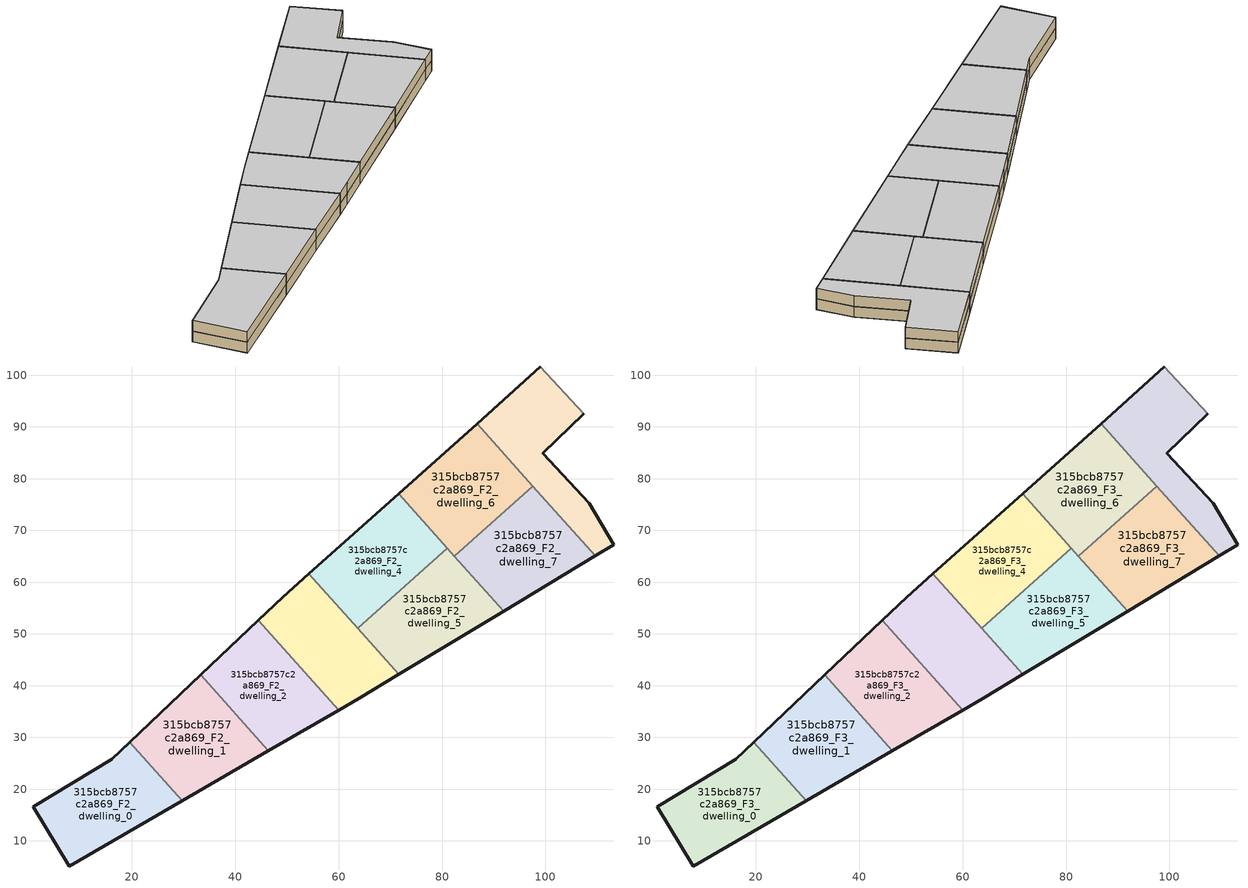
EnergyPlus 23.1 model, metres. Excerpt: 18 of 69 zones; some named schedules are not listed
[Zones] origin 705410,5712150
315bcb8757c2a869_F2_dwelling_0
 floor to 315bcb8757c2a869_F1_dwelling_0 (EU_floor_Construction): 29.74,17.76 19.65,29.05 16.2,25.78 0.94,16.64 7.95,5.14 z6
 wall outside (EU_wall_Construction): 29.74,17.76 7.95,5.14 0.94,16.64 16.2,25.78 19.65,29.05 z6:9
 wall to 315bcb8757c2a869_F2_dwelling_1 (EU_wall_Construction): 19.65,29.05 29.74,17.76 z6:9
315bcb8757c2a869_F2_dwelling_1
 floor to 315bcb8757c2a869_F1_dwelling_1 (EU_floor_Construction): 46.45,27.43 33.37,42.06 19.65,29.05 29.74,17.76 z6
 wall outside (EU_wall_Construction): 19.65,29.05 33.37,42.06 / 46.45,27.43 29.74,17.76 z6:9
 wall to 315bcb8757c2a869_F2_dwelling_2 (EU_wall_Construction): 33.37,42.06 46.45,27.43 z6:9
315bcb8757c2a869_F2_dwelling_2
 floor to 315bcb8757c2a869_F1_dwelling_2 (EU_floor_Construction): 60,35.27 44.49,52.61 33.37,42.06 46.45,27.43 z6
 wall outside (EU_wall_Construction): 33.37,42.06 44.49,52.61 / 60,35.27 46.45,27.43 z6:9
 wall to 315bcb8757c2a869_F2_dwelling_3 (EU_wall_Construction): 44.49,52.61 60,35.27 z6:9
315bcb8757c2a869_F2_dwelling_3
 floor to 315bcb8757c2a869_F1_dwelling_3 (EU_floor_Construction): 71.63,42.19 54.27,61.61 49.23,57.1 44.49,52.61 60,35.27 64.04,37.61 z6
 wall outside (EU_wall_Construction): 71.63,42.19 64.04,37.61 60,35.27 / 44.49,52.61 49.23,57.1 54.27,61.61 z6:9
 wall to 315bcb8757c2a869_F2_dwelling_4 (EU_wall_Construction): 54.27,61.61 63.69,51.08 z6:9
 wall to 315bcb8757c2a869_F2_dwelling_5 (EU_wall_Construction): 63.69,51.08 71.63,42.19 z6:9
315bcb8757c2a869_F2_dwelling_4
 floor to 315bcb8757c2a869_F1_dwelling_4 (EU_floor_Construction): 81.04,66.59 71.62,77.12 54.27,61.61 63.69,51.08 z6
 wall outside (EU_wall_Construction): 54.27,61.61 71.62,77.12 z6:9
 wall to 315bcb8757c2a869_F2_dwelling_5 (EU_wall_Construction): 81.04,66.59 63.69,51.08 z6:9
 wall to 315bcb8757c2a869_F2_dwelling_6 (EU_wall_Construction): 71.62,77.12 81.04,66.59 z6:9
315bcb8757c2a869_F2_dwelling_5
 floor to 315bcb8757c2a869_F1_dwelling_5 (EU_floor_Construction): 91.92,54.42 81.04,66.59 63.69,51.08 71.63,42.19 z6
 wall outside (EU_wall_Construction): 91.92,54.42 71.63,42.19 z6:9
 wall to 315bcb8757c2a869_F2_dwelling_7 (EU_wall_Construction): 82.41,65.05 91.92,54.42 z6:9
 wall to 315bcb8757c2a869_F2_dwelling_6 (EU_wall_Construction): 81.04,66.59 82.41,65.05 z6:9
315bcb8757c2a869_F2_dwelling_6
 floor to 315bcb8757c2a869_F1_dwelling_6 (EU_floor_Construction): 97.55,78.59 86.77,90.65 71.62,77.12 82.41,65.05 z6
 wall outside (EU_wall_Construction): 71.62,77.12 86.77,90.65 z6:9
 wall to 315bcb8757c2a869_F2_dwelling_7 (EU_wall_Construction): 97.55,78.59 82.41,65.05 z6:9
 wall to 315bcb8757c2a869_F2_dwelling_8 (EU_wall_Construction): 86.77,90.65 97.55,78.59 z6:9
315bcb8757c2a869_F2_dwelling_7
 floor to 315bcb8757c2a869_F1_dwelling_7 (EU_floor_Construction): 109.62,65.09 97.55,78.59 82.41,65.05 91.92,54.42 z6
 wall outside (EU_wall_Construction): 109.62,65.09 91.92,54.42 z6:9
 wall to 315bcb8757c2a869_F2_dwelling_8 (EU_wall_Construction): 97.55,78.59 109.62,65.09 z6:9
315bcb8757c2a869_F2_dwelling_8
 floor to 315bcb8757c2a869_F1_dwelling_8 (EU_floor_Construction): 113.24,67.28 108.43,75.21 99.47,84.88 107.41,92.54 99.02,101.59 86.77,90.65 109.62,65.09 z6
 wall outside (EU_wall_Construction): 86.77,90.65 99.02,101.59 / 107.41,92.54 99.47,84.88 108.43,75.21 113.24,67.28 109.62,65.09 z6:9
 wall adiabatic (EU_wall_Construction): 99.02,101.59 107.41,92.54 z6:9
315bcb8757c2a869_F3_dwelling_0
 floor to 315bcb8757c2a869_F2_dwelling_0 (EU_floor_Construction): 29.74,17.76 19.65,29.05 16.2,25.78 0.94,16.64 7.95,5.14 z9
 wall outside (EU_wall_Construction): 29.74,17.76 7.95,5.14 0.94,16.64 16.2,25.78 19.65,29.05 z9:12
 wall to 315bcb8757c2a869_F3_dwelling_1 (EU_wall_Construction): 19.65,29.05 29.74,17.76 z9:12
 ceiling to 315bcb8757c2a869_F4_dwelling_0 (EU_floor_Construction): 19.65,29.05 29.74,17.76 7.95,5.14 0.94,16.64 16.2,25.78 z12
315bcb8757c2a869_F3_dwelling_1
 floor to 315bcb8757c2a869_F2_dwelling_1 (EU_floor_Construction): 46.45,27.43 33.37,42.06 19.65,29.05 29.74,17.76 z9
 wall outside (EU_wall_Construction): 19.65,29.05 33.37,42.06 / 46.45,27.43 29.74,17.76 z9:12
 wall to 315bcb8757c2a869_F3_dwelling_2 (EU_wall_Construction): 33.37,42.06 46.45,27.43 z9:12
 ceiling to 315bcb8757c2a869_F4_dwelling_1 (EU_floor_Construction): 33.37,42.06 46.45,27.43 29.74,17.76 19.65,29.05 z12
315bcb8757c2a869_F3_dwelling_2
 floor to 315bcb8757c2a869_F2_dwelling_2 (EU_floor_Construction): 60,35.27 44.49,52.61 33.37,42.06 46.45,27.43 z9
 wall outside (EU_wall_Construction): 33.37,42.06 44.49,52.61 / 60,35.27 46.45,27.43 z9:12
 wall to 315bcb8757c2a869_F3_dwelling_3 (EU_wall_Construction): 44.49,52.61 60,35.27 z9:12
 ceiling to 315bcb8757c2a869_F4_dwelling_2 (EU_floor_Construction): 44.49,52.61 60,35.27 46.45,27.43 33.37,42.06 z12
315bcb8757c2a869_F3_dwelling_3
 floor to 315bcb8757c2a869_F2_dwelling_3 (EU_floor_Construction): 71.63,42.19 54.27,61.61 49.23,57.1 44.49,52.61 60,35.27 64.04,37.61 z9
 wall outside (EU_wall_Construction): 71.63,42.19 64.04,37.61 60,35.27 / 44.49,52.61 49.23,57.1 54.27,61.61 z9:12
 wall to 315bcb8757c2a869_F3_dwelling_4 (EU_wall_Construction): 54.27,61.61 63.69,51.08 z9:12
 wall to 315bcb8757c2a869_F3_dwelling_5 (EU_wall_Construction): 63.69,51.08 71.63,42.19 z9:12
 ceiling to 315bcb8757c2a869_F4_dwelling_3 (EU_floor_Construction): 54.27,61.61 71.63,42.19 64.04,37.61 60,35.27 44.49,52.61 49.23,57.1 z12
315bcb8757c2a869_F3_dwelling_4
 floor to 315bcb8757c2a869_F2_dwelling_4 (EU_floor_Construction): 81.04,66.59 71.62,77.12 54.27,61.61 63.69,51.08 z9
 wall outside (EU_wall_Construction): 54.27,61.61 71.62,77.12 z9:12
 wall to 315bcb8757c2a869_F3_dwelling_5 (EU_wall_Construction): 81.04,66.59 63.69,51.08 z9:12
 wall to 315bcb8757c2a869_F3_dwelling_6 (EU_wall_Construction): 71.62,77.12 81.04,66.59 z9:12
 ceiling to 315bcb8757c2a869_F4_dwelling_4 (EU_floor_Construction): 71.62,77.12 81.04,66.59 63.69,51.08 54.27,61.61 z12
315bcb8757c2a869_F3_dwelling_5
 floor to 315bcb8757c2a869_F2_dwelling_5 (EU_floor_Construction): 91.92,54.42 81.04,66.59 63.69,51.08 71.63,42.19 z9
 wall outside (EU_wall_Construction): 91.92,54.42 71.63,42.19 z9:12
 wall to 315bcb8757c2a869_F3_dwelling_7 (EU_wall_Construction): 82.41,65.05 91.92,54.42 z9:12
 wall to 315bcb8757c2a869_F3_dwelling_6 (EU_wall_Construction): 81.04,66.59 82.41,65.05 z9:12
 ceiling to 315bcb8757c2a869_F4_dwelling_5 (EU_floor_Construction): 81.04,66.59 91.92,54.42 71.63,42.19 63.69,51.08 z12
315bcb8757c2a869_F3_dwelling_6
 floor to 315bcb8757c2a869_F2_dwelling_6 (EU_floor_Construction): 97.55,78.59 86.77,90.65 71.62,77.12 82.41,65.05 z9
 wall outside (EU_wall_Construction): 71.62,77.12 86.77,90.65 z9:12
 wall to 315bcb8757c2a869_F3_dwelling_7 (EU_wall_Construction): 97.55,78.59 82.41,65.05 z9:12
 wall to 315bcb8757c2a869_F3_dwelling_8 (EU_wall_Construction): 86.77,90.65 97.55,78.59 z9:12
 ceiling to 315bcb8757c2a869_F4_dwelling_6 (EU_floor_Construction): 86.77,90.65 97.55,78.59 82.41,65.05 71.62,77.12 z12
315bcb8757c2a869_F3_dwelling_7
 floor to 315bcb8757c2a869_F2_dwelling_7 (EU_floor_Construction): 109.62,65.09 97.55,78.59 82.41,65.05 91.92,54.42 z9
 wall outside (EU_wall_Construction): 109.62,65.09 91.92,54.42 z9:12
 wall to 315bcb8757c2a869_F3_dwelling_8 (EU_wall_Construction): 97.55,78.59 109.62,65.09 z9:12
 ceiling to 315bcb8757c2a869_F4_dwelling_7 (EU_floor_Construction): 97.55,78.59 109.62,65.09 91.92,54.42 82.41,65.05 z12
315bcb8757c2a869_F3_dwelling_8
 floor to 315bcb8757c2a869_F2_dwelling_8 (EU_floor_Construction): 113.24,67.28 108.43,75.21 99.47,84.88 107.41,92.54 99.02,101.59 86.77,90.65 109.62,65.09 z9
 wall outside (EU_wall_Construction): 86.77,90.65 99.02,101.59 / 107.41,92.54 99.47,84.88 108.43,75.21 113.24,67.28 109.62,65.09 z9:12
 wall adiabatic (EU_wall_Construction): 99.02,101.59 107.41,92.54 z9:12
 ceiling to 315bcb8757c2a869_F4_dwelling_8 (EU_floor_Construction): 107.41,92.54 99.47,84.88 108.43,75.21 113.24,67.28 109.62,65.09 86.77,90.65 99.02,101.59 z12
[Building]
EU S2 Campaign: North Axis=0; Terrain=City; Solar Distribution=FullExterior
[Site:Location]
London: Latitude=51.5; Longitude=-0.5; Time Zone=0; Elevation=25
[SizingPeriod:WeatherFileDays]
AnnualSizingPeriod: Begin Month=1; Begin Day of Month=1; End Month=12; End Day of Month=31; Day of Week for Start Day=Monday; Use Weather File Daylight Saving Period=No; Use Weather File Rain and Snow Indicators=No
[MATERIAL]
EU_InternalMass_Material: Roughness=MediumRough; Thickness=0.1; Conductivity=1; Density=1800; Specific Heat=900; Thermal Absorptance=0.9; Solar Absorptance=0.7; Visible Absorptance=0.7
[MATERIAL:NOMASS] Roughness=MediumRough; Thermal Absorptance=0.9; Solar Absorptance=0.7; Visible Absorptance=0.7
Name | Thermal Resistance
EU_wall_NoMass | 0.635353
EU_floor_NoMass | 1.96382
[CONSTRUCTION]
EU_wall_Construction: EU_wall_NoMass
EU_floor_Construction: EU_floor_NoMass
EU_InternalMass_Construction: EU_InternalMass_Material
[ZONE] Type=1; Multiplier=1; Ceiling Height=autocalculate; Floor Area=autocalculate; Part of Total Floor Area=Yes
Name | Volume
315bcb8757c2a869_F2_dwelling_0; 315bcb8757c2a869_F3_dwelling_0 | 985.807
315bcb8757c2a869_F2_dwelling_1; 315bcb8757c2a869_F3_dwelling_1 | 985.857
315bcb8757c2a869_F2_dwelling_2; 315bcb8757c2a869_F3_dwelling_2 | 985.852
315bcb8757c2a869_F2_dwelling_3; 315bcb8757c2a869_F3_dwelling_3 | 985.816
315bcb8757c2a869_F2_dwelling_4; 315bcb8757c2a869_F3_dwelling_4 | 985.805
315bcb8757c2a869_F2_dwelling_5; 315bcb8757c2a869_F3_dwelling_5 | 985.882
315bcb8757c2a869_F2_dwelling_6; 315bcb8757c2a869_F3_dwelling_6 | 985.81
315bcb8757c2a869_F2_dwelling_7; 315bcb8757c2a869_F3_dwelling_7 | 985.832
315bcb8757c2a869_F2_dwelling_8; 315bcb8757c2a869_F3_dwelling_8 | 985.793
[INTERNALMASS] Construction=EU_InternalMass_Construction
Name | Zone or ZoneList | Surface Area
315bcb8757c2a869_F2_dwelling_0_EU_InternalMass | 315bcb8757c2a869_F2_dwelling_0 | 328.602
315bcb8757c2a869_F2_dwelling_1_EU_InternalMass | 315bcb8757c2a869_F2_dwelling_1 | 328.619
315bcb8757c2a869_F2_dwelling_2_EU_InternalMass | 315bcb8757c2a869_F2_dwelling_2 | 328.618
315bcb8757c2a869_F2_dwelling_3_EU_InternalMass | 315bcb8757c2a869_F2_dwelling_3 | 328.605
315bcb8757c2a869_F2_dwelling_4_EU_InternalMass | 315bcb8757c2a869_F2_dwelling_4 | 328.601
315bcb8757c2a869_F2_dwelling_5_EU_InternalMass | 315bcb8757c2a869_F2_dwelling_5 | 328.63
315bcb8757c2a869_F2_dwelling_6_EU_InternalMass | 315bcb8757c2a869_F2_dwelling_6 | 328.606
315bcb8757c2a869_F2_dwelling_7_EU_InternalMass | 315bcb8757c2a869_F2_dwelling_7 | 328.617
315bcb8757c2a869_F2_dwelling_8_EU_InternalMass | 315bcb8757c2a869_F2_dwelling_8 | 328.598
315bcb8757c2a869_F3_dwelling_0_EU_InternalMass | 315bcb8757c2a869_F3_dwelling_0 | 328.602
315bcb8757c2a869_F3_dwelling_1_EU_InternalMass | 315bcb8757c2a869_F3_dwelling_1 | 328.619
315bcb8757c2a869_F3_dwelling_2_EU_InternalMass | 315bcb8757c2a869_F3_dwelling_2 | 328.618
315bcb8757c2a869_F3_dwelling_3_EU_InternalMass | 315bcb8757c2a869_F3_dwelling_3 | 328.605
315bcb8757c2a869_F3_dwelling_4_EU_InternalMass | 315bcb8757c2a869_F3_dwelling_4 | 328.601
315bcb8757c2a869_F3_dwelling_5_EU_InternalMass | 315bcb8757c2a869_F3_dwelling_5 | 328.63
315bcb8757c2a869_F3_dwelling_6_EU_InternalMass | 315bcb8757c2a869_F3_dwelling_6 | 328.606
315bcb8757c2a869_F3_dwelling_7_EU_InternalMass | 315bcb8757c2a869_F3_dwelling_7 | 328.617
315bcb8757c2a869_F3_dwelling_8_EU_InternalMass | 315bcb8757c2a869_F3_dwelling_8 | 328.598
[OTHEREQUIPMENT] Fuel Type=Electricity; Design Level Calculation Method=Watts/Area; Power per Zone Floor Area=1; Fraction Latent=0; Fraction Radiant=0; Fraction Lost=0; Carbon Dioxide Generation Rate=0; EndUse Subcategory=EU_Step8_InternalGains
Name | Zone or ZoneList or Space or SpaceList | Schedule
EU_Step8_InternalGain_315bcb8757c2a869_F2_dwelling_0_f000 | 315bcb8757c2a869_F2_dwelling_0 | EU_Step8_GainSchedule_315bcb8757c2a869_F2_dwelling_0_f000
EU_Step8_InternalGain_315bcb8757c2a869_F2_dwelling_1_f000 | 315bcb8757c2a869_F2_dwelling_1 | EU_Step8_GainSchedule_315bcb8757c2a869_F2_dwelling_1_f000
EU_Step8_InternalGain_315bcb8757c2a869_F2_dwelling_2_f000 | 315bcb8757c2a869_F2_dwelling_2 | EU_Step8_GainSchedule_315bcb8757c2a869_F2_dwelling_2_f000
EU_Step8_InternalGain_315bcb8757c2a869_F2_dwelling_3_f000 | 315bcb8757c2a869_F2_dwelling_3 | EU_Step8_GainSchedule_315bcb8757c2a869_F2_dwelling_3_f000
EU_Step8_InternalGain_315bcb8757c2a869_F2_dwelling_4_f000 | 315bcb8757c2a869_F2_dwelling_4 | EU_Step8_GainSchedule_315bcb8757c2a869_F2_dwelling_4_f000
EU_Step8_InternalGain_315bcb8757c2a869_F2_dwelling_5_f000 | 315bcb8757c2a869_F2_dwelling_5 | EU_Step8_GainSchedule_315bcb8757c2a869_F2_dwelling_5_f000
EU_Step8_InternalGain_315bcb8757c2a869_F2_dwelling_6_f000 | 315bcb8757c2a869_F2_dwelling_6 | EU_Step8_GainSchedule_315bcb8757c2a869_F2_dwelling_6_f000
EU_Step8_InternalGain_315bcb8757c2a869_F2_dwelling_7_f000 | 315bcb8757c2a869_F2_dwelling_7 | EU_Step8_GainSchedule_315bcb8757c2a869_F2_dwelling_7_f000
EU_Step8_InternalGain_315bcb8757c2a869_F2_dwelling_8_f000 | 315bcb8757c2a869_F2_dwelling_8 | EU_Step8_GainSchedule_315bcb8757c2a869_F2_dwelling_8_f000
EU_Step8_InternalGain_315bcb8757c2a869_F3_dwelling_0_f000 | 315bcb8757c2a869_F3_dwelling_0 | EU_Step8_GainSchedule_315bcb8757c2a869_F3_dwelling_0_f000
EU_Step8_InternalGain_315bcb8757c2a869_F3_dwelling_1_f000 | 315bcb8757c2a869_F3_dwelling_1 | EU_Step8_GainSchedule_315bcb8757c2a869_F3_dwelling_1_f000
EU_Step8_InternalGain_315bcb8757c2a869_F3_dwelling_2_f000 | 315bcb8757c2a869_F3_dwelling_2 | EU_Step8_GainSchedule_315bcb8757c2a869_F3_dwelling_2_f000
EU_Step8_InternalGain_315bcb8757c2a869_F3_dwelling_3_f000 | 315bcb8757c2a869_F3_dwelling_3 | EU_Step8_GainSchedule_315bcb8757c2a869_F3_dwelling_3_f000
EU_Step8_InternalGain_315bcb8757c2a869_F3_dwelling_4_f000 | 315bcb8757c2a869_F3_dwelling_4 | EU_Step8_GainSchedule_315bcb8757c2a869_F3_dwelling_4_f000
EU_Step8_InternalGain_315bcb8757c2a869_F3_dwelling_5_f000 | 315bcb8757c2a869_F3_dwelling_5 | EU_Step8_GainSchedule_315bcb8757c2a869_F3_dwelling_5_f000
EU_Step8_InternalGain_315bcb8757c2a869_F3_dwelling_6_f000 | 315bcb8757c2a869_F3_dwelling_6 | EU_Step8_GainSchedule_315bcb8757c2a869_F3_dwelling_6_f000
EU_Step8_InternalGain_315bcb8757c2a869_F3_dwelling_7_f000 | 315bcb8757c2a869_F3_dwelling_7 | EU_Step8_GainSchedule_315bcb8757c2a869_F3_dwelling_7_f000
EU_Step8_InternalGain_315bcb8757c2a869_F3_dwelling_8_f000 | 315bcb8757c2a869_F3_dwelling_8 | EU_Step8_GainSchedule_315bcb8757c2a869_F3_dwelling_8_f000
[ZONEVENTILATION:DESIGNFLOWRATE] Schedule=EU_AlwaysOn; Design Flow Rate Calculation Method=AirChanges/Hour; Air Changes per Hour=0.555504; Ventilation Type=Natural; Fan Pressure Rise=0; Fan Total Efficiency=1; Constant Term Coefficient=1; Temperature Term Coefficient=0; Velocity Term Coefficient=0; Velocity Squared Term Coefficient=0; Minimum Indoor Temperature=-100; Maximum Indoor Temperature=100; Delta Temperature=-100; Minimum Outdoor Temperature=-100; Maximum Outdoor Temperature=100; Maximum Wind Speed=40
Name | Zone or ZoneList or Space or SpaceList
EU_ConstantAir_315bcb8757c2a869_F2_dwelling_0 | 315bcb8757c2a869_F2_dwelling_0
EU_ConstantAir_315bcb8757c2a869_F2_dwelling_1 | 315bcb8757c2a869_F2_dwelling_1
EU_ConstantAir_315bcb8757c2a869_F2_dwelling_2 | 315bcb8757c2a869_F2_dwelling_2
EU_ConstantAir_315bcb8757c2a869_F2_dwelling_3 | 315bcb8757c2a869_F2_dwelling_3
EU_ConstantAir_315bcb8757c2a869_F2_dwelling_4 | 315bcb8757c2a869_F2_dwelling_4
EU_ConstantAir_315bcb8757c2a869_F2_dwelling_5 | 315bcb8757c2a869_F2_dwelling_5
EU_ConstantAir_315bcb8757c2a869_F2_dwelling_6 | 315bcb8757c2a869_F2_dwelling_6
EU_ConstantAir_315bcb8757c2a869_F2_dwelling_7 | 315bcb8757c2a869_F2_dwelling_7
EU_ConstantAir_315bcb8757c2a869_F2_dwelling_8 | 315bcb8757c2a869_F2_dwelling_8
EU_ConstantAir_315bcb8757c2a869_F3_dwelling_0 | 315bcb8757c2a869_F3_dwelling_0
EU_ConstantAir_315bcb8757c2a869_F3_dwelling_1 | 315bcb8757c2a869_F3_dwelling_1
EU_ConstantAir_315bcb8757c2a869_F3_dwelling_2 | 315bcb8757c2a869_F3_dwelling_2
EU_ConstantAir_315bcb8757c2a869_F3_dwelling_3 | 315bcb8757c2a869_F3_dwelling_3
EU_ConstantAir_315bcb8757c2a869_F3_dwelling_4 | 315bcb8757c2a869_F3_dwelling_4
EU_ConstantAir_315bcb8757c2a869_F3_dwelling_5 | 315bcb8757c2a869_F3_dwelling_5
EU_ConstantAir_315bcb8757c2a869_F3_dwelling_6 | 315bcb8757c2a869_F3_dwelling_6
EU_ConstantAir_315bcb8757c2a869_F3_dwelling_7 | 315bcb8757c2a869_F3_dwelling_7
EU_ConstantAir_315bcb8757c2a869_F3_dwelling_8 | 315bcb8757c2a869_F3_dwelling_8
[HVACTEMPLATE:THERMOSTAT] Constant Heating Setpoint=20; Constant Cooling Setpoint=50
EU_HeatOnly_315bcb8757c2a869_F5_dwelling_2; EU_HeatOnly_315bcb8757c2a869_F5_dwelling_3; EU_HeatOnly_315bcb8757c2a869_F5_dwelling_4; EU_HeatOnly_315bcb8757c2a869_F5_dwelling_5; EU_HeatOnly_315bcb8757c2a869_F5_dwelling_6; EU_HeatOnly_315bcb8757c2a869_F5_dwelling_7; EU_HeatOnly_315bcb8757c2a869_F6_dwelling_0; EU_HeatOnly_315bcb8757c2a869_F6_dwelling_1; EU_HeatOnly_315bcb8757c2a869_F6_dwelling_2; EU_HeatOnly_315bcb8757c2a869_F6_dwelling_3; EU_HeatOnly_315bcb8757c2a869_F6_dwelling_4; EU_HeatOnly_315bcb8757c2a869_F6_dwelling_5; EU_HeatOnly_315bcb8757c2a869_F6_dwelling_6; EU_HeatOnly_315bcb8757c2a869_F6_dwelling_7; EU_HeatOnly_315bcb8757c2a869_F7_dwelling_0; EU_HeatOnly_315bcb8757c2a869_F7_dwelling_1; EU_HeatOnly_315bcb8757c2a869_F7_dwelling_2; EU_HeatOnly_315bcb8757c2a869_F7_dwelling_3; EU_HeatOnly_315bcb8757c2a869_F7_dwelling_4; EU_HeatOnly_315bcb8757c2a869_F7_dwelling_5; EU_HeatOnly_315bcb8757c2a869_F7_dwelling_6; EU_HeatOnly_315bcb8757c2a869_F7_dwelling_7
[HVACTEMPLATE:ZONE:IDEALLOADSAIRSYSTEM] System Availability Schedule=EU_AlwaysOn; Maximum Heating Supply Air Temperature=50; Minimum Cooling Supply Air Temperature=13; Maximum Heating Supply Air Humidity Ratio=0.0156; Minimum Cooling Supply Air Humidity Ratio=0.0077; Heating Limit=NoLimit; Cooling Limit=NoLimit; Heating Availability Schedule=EU_AlwaysOn; Cooling Availability Schedule=EU_CoolingOff; Dehumidification Control Type=ConstantSensibleHeatRatio; Cooling Sensible Heat Ratio=0.7; Dehumidification Setpoint=60; Humidification Control Type=None; Humidification Setpoint=30; Outdoor Air Method=None; Outdoor Air Flow Rate per Person=0.00944; Outdoor Air Flow Rate per Zone Floor Area=0; Outdoor Air Flow Rate per Zone=0; Demand Controlled Ventilation Type=None; Outdoor Air Economizer Type=NoEconomizer; Heat Recovery Type=None; Sensible Heat Recovery Effectiveness=0.7; Latent Heat Recovery Effectiveness=0.65
Name | Template Thermostat
315bcb8757c2a869_F2_dwelling_0 | EU_HeatOnly_315bcb8757c2a869_F2_dwelling_0
315bcb8757c2a869_F2_dwelling_1 | EU_HeatOnly_315bcb8757c2a869_F2_dwelling_1
315bcb8757c2a869_F2_dwelling_2 | EU_HeatOnly_315bcb8757c2a869_F2_dwelling_2
